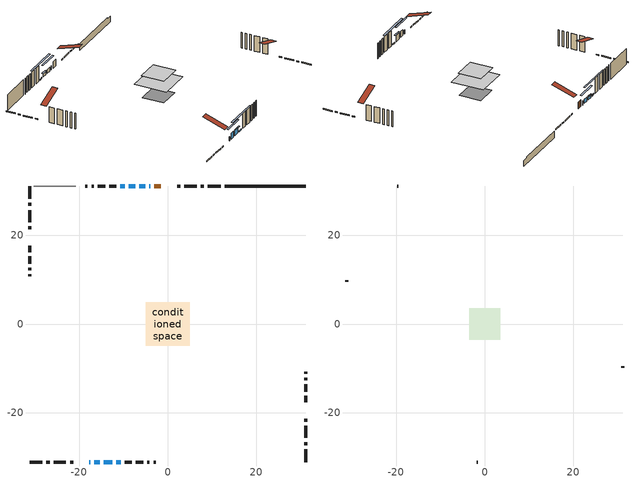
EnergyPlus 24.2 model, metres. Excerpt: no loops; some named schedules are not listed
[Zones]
conditioned space
 floor outside (Floor1 construction): -0.65,-0.65 -0.65,0.65 0.65,0.65 0.65,-0.65 z0.3
 floor adiabatic (AdiabaticFloorConstruction): -4.95,-4.95 -4.95,4.95 4.95,4.95 4.95,-4.95 z2.74
 floor foundation (Slab1 construction): -3.28,-3.28 -3.28,3.28 3.28,3.28 3.28,-3.28 z-1.83
 wall outside (RimJoist1 construction): 11.91,31.12 9.06,31.12 / -31.12,-31.12 -28.28,-31.12 / -31.12,31.12 -31.12,28.28 / 31.12,-31.12 31.12,-28.28 z0.3:0.6
 wall outside (RimJoist2 construction): 8.13,31.12 7.42,31.12 / -27.35,-31.12 -26.63,-31.12 / -31.12,27.35 -31.12,26.63 / 31.12,-27.35 31.12,-26.63 z0.3:0.6
 wall outside (RimJoist3 construction): 6.49,31.12 3.75,31.12 / -25.71,-31.12 -22.96,-31.12 / -31.12,25.71 -31.12,22.96 / 31.12,-25.71 31.12,-22.96 z0.3:0.6
 wall outside (RimJoist4 construction): 2.82,31.12 2.13,31.12 / -22.03,-31.12 -21.35,-31.12 / -31.12,22.03 -31.12,21.35 / 31.12,-22.03 31.12,-21.35 z0.3:0.6
 wall outside (AdiabaticWallConstruction 1): -1.53,31.12 -3.01,31.12 z0.3:2.33
 wall outside (AdiabaticWallConstruction): -3.93,31.12 -4.14,31.12 / -17.68,-31.12 -17.47,-31.12 / -5.07,31.12 -6.44,31.12 z0.3:1.52; -16.55,-31.12 -15.33,-31.12 / -14.4,-31.12 -12.57,-31.12 z0.3:2.13; -7.37,31.12 -8.74,31.12 z0.3:1.22; -9.67,31.12 -10.74,31.12 / -11.64,-31.12 -10.57,-31.12 z0.3:0.61
 wall outside (Wall1 construction): -11.67,31.12 -13.19,31.12 / -9.64,-31.12 -8.12,-31.12 / -31.12,17.68 -31.12,16.16 / 31.12,-17.68 31.12,-16.16 z0.3:5.18
 wall outside (Wall2 construction): -14.12,31.12 -15.78,31.12 / -7.19,-31.12 -5.53,-31.12 / -31.12,15.23 -31.12,13.57 / 31.12,-15.23 31.12,-13.57 z0.3:5.18
 wall outside (Wall3 construction): -16.71,31.12 -17.18,31.12 / -4.6,-31.12 -4.13,-31.12 / -31.12,12.64 -31.12,12.16 / 31.12,-12.64 31.12,-12.16 z0.3:5.18
 wall outside (Wall4 construction): -18.11,31.12 -18.59,31.12 / -3.2,-31.12 -2.72,-31.12 / -31.12,11.23 -31.12,10.76 / 31.12,-11.23 31.12,-10.76 z0.3:5.18
 wall foundation (FoundationWall1 construction): 12.84,31.12,-1.83 12.84,31.12,0.3 29.3,31.12,0.3 29.3,31.12,-0.06 31.12,31.12,-0.06 31.12,31.12,-1.83
 wall adiabatic (Wall6 construction): -20.69,31.12 -30.19,31.12 z0.3:5.18
 window (WindowConstruction 4): -3.93,31.12 -4.14,31.12 z0.3:1.52
 window (WindowConstruction 5): -17.68,-31.12 -17.47,-31.12 z0.3:1.52
 window (WindowConstruction): -5.07,31.12 -6.44,31.12 z0.3:1.52
 window (WindowConstruction 1): -16.55,-31.12 -15.33,-31.12 z0.3:2.13
 window (WindowConstruction 2): -7.37,31.12 -8.74,31.12 z0.3:1.21
 window (WindowConstruction 3): -14.4,-31.12 -12.57,-31.12 z0.3:2.13
 window (WindowConstruction 6): -9.67,31.12 -10.74,31.12 z0.3:0.6
 window (WindowConstruction 7): -11.64,-31.12 -10.57,-31.12 z0.3:0.6
 door (Door): -1.53,31.12 -3.01,31.12 z0.3:2.33
 ceiling adiabatic (AdiabaticFloorConstruction): 4.95,-4.95 4.95,4.95 -4.95,4.95 -4.95,-4.95 z2.74
attic - vented
 floor to conditioned space (Floor2 construction Reversed): -3.53,-3.53 -3.53,3.53 3.53,3.53 3.53,-3.53 z5.18
 wall outside (Wall5 construction): -19.52,31.12 -19.77,31.12 / -1.79,-31.12 -1.54,-31.12 / -31.12,9.83 -31.12,9.58 / 31.12,-9.83 31.12,-9.58 z0.3:5.18
 roof outside (Roof1 construction): -0.61,31.12,5.18 -0.61,24.25,7.47 1.21,24.25,7.47 1.21,31.12,5.18; -18.61,-31.12,5.18 -18.61,-24.25,7.47 -20.42,-24.25,7.47 -20.42,-31.12,5.18; -31.12,18.61,5.18 -24.25,18.61,7.47 -24.25,20.42,7.47 -31.12,20.42,5.18; 31.12,-18.61,5.18 24.25,-18.61,7.47 24.25,-20.42,7.47 31.12,-20.42,5.18
shading: -8.93,31.12 -2.58,31.12 -2.58,31.54 -8.93,31.54 z4.01; -12.84,-31.12 -19.04,-31.12 -19.04,-31.54 -12.84,-31.54 z4.62; -8.94,31.12 -7.17,31.12 -7.17,31.54 -8.94,31.54 z1.42; -12.37,-31.12 -14.6,-31.12 -14.6,-31.54 -12.37,-31.54 z2.33; -15.66,31.12 -4.74,31.12 -4.74,31.54 -15.66,31.54 z5.53; -5.64,-31.12 -16.57,-31.12 -16.57,-31.54 -5.64,-31.54 z5.53
[Building]
Building 1: Terrain=Suburbs
[Site:Location]
Toronto City Centre_ON: Latitude {deg}=43.63; Longitude {deg}=-79.39; Time Zone {hr}=-5; Elevation {m}=77; Keep Site Location Information=Yes
[Site:GroundTemperature:Shallow]
5.01852, 3.26908, 3.12898, 3.95918, 7.29196, 10.6092, 13.4851, 15.3069, 15.4617, 13.9799, 11.1774, 7.9619
[Site:WaterMainsTemperature]
Calculation Method=Schedule; Temperature Schedule=mains temperature schedule
[Material] Roughness=Rough; Thermal Absorptance=0.9
Name | Thickness {m} | Conductivity {W/m-K} | Density {kg/m3} | Specific Heat {J/kg-K} | Solar Absorptance | Visible Absorptance
asphalt or fiberglass shingles | 0.00635 | 0.162714 | 1121.4 | 1465.45 | 0.4 | 0.4
ceiling loosefill ins | 0.0846667 | 0.0480833 | 16.02 | 1046.75 | 0.7 | 0.7
ceiling stud and cavity | 0.1397 | 0.0803008 | 65.682 | 1177.47 | 0.7 | 0.7
concrete 4.0 in. | 0.1016 | 1.803125 | 2242.8 | 837.4 | 0.7 | 0.7
concrete 8.0 in. | 0.2032 | 1.803125 | 2242.8 | 837.4 | 0.7 | 0.7
door material | 0.04445 | 0.053851 | 512.64 | 1214.23 | 0.7 | 0.7
exterior vertical ins | 0.00462916 | 0.029427 | 32.04 | 1214.23 | 0.7 | 0.7
floor covering | 0.0127 | 0.0433444 | 54.468 | 1339.84 | 0.6 | 0.6
floor rigid ins; rim joist rigid ins 1 | 0.051816 | 0.029427 | 32.04 | 1214.23 | 0.7 | 0.7
floor rigid ins 1; wall rigid ins | 0.512978 | 0.029427 | 32.04 | 1214.23 | 0.7 | 0.7
floor stud and cavity | 0.1397 | 0.163854 | 92.3553 | 1139.71 | 0.7 | 0.7
floor stud and cavity 1 | 0.1397 | 1.75129 | 37.0049 | 1207.88 | 0.7 | 0.7
furniture material conditioned space 1 | 0.1524 | 0.115458 | 640.8 | 1214.23 | 0.6 | 0.6
gypsum board | 0.0127 | 0.160291 | 801 | 837.4 | 0.6 | 0.6
gypsum board 1 | 0.0127 | 0.160291 | 801 | 837.4 | 0.7 | 0.7
osb sheathing 0.5 in. | 0.0127 | 0.115458 | 512.64 | 1214.23 | 0.7 | 0.7
osb sheathing 0.5 in. 1 | 0.0127 | 0.115458 | 512.64 | 1214.23 | 0.4 | 0.4
osb sheathing 0.75 in. | 0.01905 | 0.115458 | 512.64 | 1214.23 | 0.7 | 0.7
osb sheathing 2.0 in. | 0.0508 | 0.115458 | 512.64 | 1214.23 | 0.7 | 0.7
rim joist rigid ins | 0.103632 | 0.029427 | 32.04 | 1214.23 | 0.7 | 0.7
rim joist stud and cavity | 0.0508 | 0.0453203 | 125.044 | 1163.47 | 0.6 | 0.6
rim joist stud and cavity 1 | 0.0508 | 0.030128 | 125.044 | 1163.47 | 0.6 | 0.6
rim joist stud and cavity 2 | 0.0508 | 0.386834 | 125.044 | 1163.47 | 0.6 | 0.6
rim joist stud and cavity 3 | 0.0508 | 0.031373 | 125.044 | 1163.47 | 0.6 | 0.6
slab rigid ins | 0.00259235 | 0.029427 | 32.04 | 1214.23 | 0.7 | 0.7
wall stud and cavity | 0.1397 | 0.084134 | 139.0536 | 1170.24 | 0.7 | 0.7
wall stud and cavity 1 | 0.1397 | 0.110499 | 139.0536 | 1170.24 | 0.7 | 0.7
wall stud and cavity 2 | 0.1397 | 0.109735 | 139.0536 | 1170.24 | 0.7 | 0.7
wall stud and cavity 3 | 0.0889 | 6.9971 | 50.32683 | 1063.81 | 0.6 | 0.6
wall stud and cavity 4 | 0.1397 | 0.076615 | 139.0536 | 1170.24 | 0.7 | 0.7
wall stud and cavity 5 | 0.0889 | 0.380278 | 52.3479 | 1209.89 | 0.7 | 0.7
wall stud and cavity 6 | 0.0889 | 0.391764 | 83.0341 | 1211.67 | 0.7 | 0.7
wood siding | 0.0254 | 0.102417 | 544.68 | 1172.36 | 0.4 | 0.4
wood siding 1 | 0.00254 | 0.102417 | 544.68 | 1172.36 | 0.4 | 0.4
wood siding 2; wood siding 3; wood siding 4 | 0.0254 | 0.102417 | 544.68 | 1172.36 | 0.7 | 0.7
[WindowMaterial:SimpleGlazingSystem]
Name | U-Factor {W/m2-K} | Solar Heat Gain Coefficient
WindowMaterial | 2.915653 | 0.67
WindowMaterial 1 | 2.95653 | 0.63
WindowMaterial 2 | 2.93155 | 0.66
WindowMaterial 3 | 2.8867 | 0.7
WindowMaterial 4 | 3.026374 | 0.54
WindowMaterial 5 | 3.063281 | 0.53
[Construction]
AdiabaticFloorConstruction: floor stud and cavity 1, floor rigid ins 1, osb sheathing 0.75 in., floor covering
AdiabaticWallConstruction: wood siding 3, wall rigid ins, wall stud and cavity 5, gypsum board
AdiabaticWallConstruction 1: wood siding 4, wall rigid ins, wall stud and cavity 5, gypsum board
Door: door material
Floor1 construction: floor stud and cavity, floor rigid ins, osb sheathing 0.75 in., floor covering
Floor2 construction Reversed: gypsum board, ceiling stud and cavity, ceiling loosefill ins
FoundationWall1 construction: concrete 8.0 in., gypsum board 1
furniture construction conditioned space 1: furniture material conditioned space 1
PartitionWallConstruction: gypsum board, wall stud and cavity 6, gypsum board
RimJoist1 construction: wood siding 2, osb sheathing 2.0 in., rim joist stud and cavity
RimJoist2 construction: wood siding 2, osb sheathing 2.0 in., rim joist stud and cavity 1
RimJoist3 construction: wood siding 2, rim joist rigid ins, osb sheathing 2.0 in., rim joist stud and cavity 2
RimJoist4 construction: wood siding 2, rim joist rigid ins 1, osb sheathing 2.0 in., rim joist stud and cavity 3
Roof1 construction: asphalt or fiberglass shingles
Slab1 construction: slab rigid ins, concrete 4.0 in.
Wall1 construction; Wall2 construction: wood siding, osb sheathing 0.5 in., wall stud and cavity, gypsum board
Wall3 construction: wood siding, osb sheathing 0.5 in., wall stud and cavity 1, gypsum board
Wall4 construction: wood siding, osb sheathing 0.5 in., wall stud and cavity 2, gypsum board
Wall5 construction: wood siding 1, wall stud and cavity 3
Wall6 construction: osb sheathing 0.5 in. 1, wall stud and cavity 4, gypsum board
WindowConstruction: WindowMaterial
WindowConstruction 1: WindowMaterial 1
WindowConstruction 2: WindowMaterial 2
WindowConstruction 3: WindowMaterial 3
WindowConstruction 4; WindowConstruction 5: WindowMaterial 4
WindowConstruction 6; WindowConstruction 7: WindowMaterial 5
[Zone] Multiplier=1; Part of Total Floor Area=Yes
Name | Volume {m3}
attic - vented | 18.5166
conditioned space | 344.1
[Space]
Name | Zone | Volume {m3}
attic - vented 1 | attic - vented | 18.5166
conditioned space 1 | conditioned space | 344.1
[ZoneInfiltration:EffectiveLeakageArea]
infil attic - vented 1: Zone or Space=attic - vented 1; Schedule=Always On Discrete; Effective Air Leakage Area {cm2}=2096.42; Stack Coefficient=0.000498431; Wind Coefficient=1.50842e-05
[ZoneMixing]
whole house fan mix: Zone or Space=attic - vented; Schedule=Always On Continuous; Design Flow Rate Calculation Method=Flow/Zone; Design Flow Rate {m3/s}=0; Source Zone or Space=conditioned space
[SurfaceProperty:ExposedFoundationPerimeter]
Slab1: Exposed Perimeter Calculation Method=TotalExposedPerimeter; Total Exposed Perimeter {m}=18.285
[InternalMass] Zone or ZoneList=conditioned space; Space or SpaceList=conditioned space 1
Name | Construction | Surface Area {m2}
furniture mass conditioned space 1 | furniture construction conditioned space 1 | 57.0683
partition wall mass | PartitionWallConstruction | 142.671
[Lights]
interior lighting: Zone or ZoneList or Space or SpaceList=conditioned space 1; Schedule=interior lighting schedule; Design Level Calculation Method=LightingLevel; Lighting Level {W}=343.2; Return Air Fraction=0; Fraction Radiant=0.6; Fraction Visible=0.2; Fraction Replaceable=1
[People]
occupants: Zone or ZoneList or Space or SpaceList=conditioned space 1; Number of People Schedule=occupants schedule; Number of People Calculation Method=People; Number of People=3; Fraction Radiant=0.314171; Sensible Heat Fraction=0.56303; Activity Level Schedule=occupants activity schedule; Carbon Dioxide Generation Rate {m3/s-W}=0; Enable ASHRAE 55 Comfort Warnings=No; Mean Radiant Temperature Calculation Type=EnclosureAveraged
[ElectricEquipment] Zone or ZoneList or Space or SpaceList=conditioned space 1; Design Level Calculation Method=EquipmentLevel
Name | Schedule | Design Level {W} | Fraction Latent | Fraction Radiant | Fraction Lost
clothes dryer | clothes dryer schedule | 140.772 | 0.015 | 0.081 | 0.85
clothes washer | clothes washer schedule | 32.1985 | 0.03 | 0.162 | 0.7
cooking range | cooking range schedule | 208.969 | 0.08 | 0.432 | 0.2
dishwasher | dishwasher schedule | 66.8632 | 0.3 | 0.18 | 0.4
fridge | fridge schedule | 72.9452 | 0 | 0.6 | 0
mech vent bath fan 0 | mech vent bath fan 0 schedule | 50.2 | 0 | 0 | 1
mech vent house fan | mech vent house fan schedule | 0 | 0 | 0 | 1
mech vent house fan cfis | mech vent house fan cfis schedule | 0 | 0 | 0 | 0
mech vent range fan 0 | mech vent range fan 0 schedule | 57 | 0 | 0 | 1
misc plug loads | misc plug loads schedule | 494.7 | 0.045 | 0.513 | 0.1
whole house fan | Always On Discrete | 0 | 0 | 0 | 1
[OtherEquipment] Zone or ZoneList or Space or SpaceList=conditioned space 1; Design Level Calculation Method=EquipmentLevel
Name | Fuel Type | Schedule | Design Level {W} | Fraction Latent | Fraction Radiant | Fraction Lost
clothes dryer 1 | Electricity | clothes dryer schedule | 0 | 0.015 | 0.081 | 0.85
cooking range 1 | Electricity | cooking range schedule | 0 | 0.08 | 0.432 | 0.2
general water use latent | None | general water use schedule | 59.3978 | 1 | 0 | 0
general water use sensible | None | general water use schedule | -58.539 | 0 | 0.6 | 0
mech vent house fan latent load | None | Always On Discrete | 0 | 1 | 0 | 0
mech vent house fan sensible load | None | Always On Discrete | 0 | 0 | 0 | 0
water heater energy adjustment1 | NaturalGas | Always On Discrete | 0.01 | 0 | 0 | 1
[ZoneInfiltration:DesignFlowRate] Zone or ZoneList or Space or SpaceList=conditioned space 1; Schedule=Always On Discrete; Design Flow Rate Calculation Method=Flow/Zone; Design Flow Rate {m3/s}=0
infil flow; natural vent flow; whole house fan flow
[AvailabilityManager:Scheduled]
central ac and furnace airloop Availability Manager: Schedule=Always On Discrete
[Foundation:Kiva]
Foundation Kiva 1: Initial Indoor Air Temperature {C}=18; Wall Height Above Grade {m}=0.300015; Wall Depth Below Slab {m}=0.2032; Custom Block Material Name 1=exterior vertical ins; Custom Block Depth 1 {m}=2.13; Custom Block X Position 1 {m}=0.2159; Custom Block Z Position 1 {m}=0
[Foundation:Kiva:Settings]
Soil Conductivity {W/m-K}=0.849921; Soil Density {kg/m3}=1842.3; Soil Specific Heat {J/kg-K}=418.7; Ground Solar Absorptivity=0.9; Ground Thermal Absorptivity=0.9; Ground Surface Roughness {m}=0.03; Far-Field Width {m}=40; Deep-Ground Boundary Condition=ZeroFlux; Deep-Ground Depth {m}=40; Minimum Cell Dimension {m}=0.2; Maximum Cell Growth Coefficient=3; Simulation Timestep=Timestep
[Exterior:Lights]
exterior lighting: Schedule=exterior lighting schedule; Design Level {W}=75.6
[EnergyManagementSystem:GlobalVariable]
central_ac_and_furnace_airloop_Fan_RTF
infil_program_Qfan
infil_program_Qinf
natural_vent_program_Qnv
natural_vent_program_Qwhf
[EnergyManagementSystem:Sensor]
Name | Output:Variable or Output:Meter Index Key | Output:Variable or Output:Meter
airflow_gain | infil flow | Infiltration Sensible Heat Gain Energy
airflow_gain_1 | natural vent flow | Infiltration Sensible Heat Gain Energy
airflow_gain_2 | whole house fan flow | Infiltration Sensible Heat Gain Energy
airflow_loss | infil flow | Infiltration Sensible Heat Loss Energy
airflow_loss_1 | natural vent flow | Infiltration Sensible Heat Loss Energy
airflow_loss_2 | whole house fan flow | Infiltration Sensible Heat Loss Energy
clg_load_cond |  | Cooling:EnergyTransfer:Zone:CONDITIONED SPACE
clg_sp_s; clg_sp_s_1 | cooling setpoint | Schedule Value
clothes_dryer_exhaust_0_sch_s | clothes dryer exhaust 0 schedule | Schedule Value
cool_season | cooling season schedule | Schedule Value
htg_load_cond |  | Heating:EnergyTransfer:Zone:CONDITIONED SPACE
htg_sp_s; htg_sp_s_1 | heating setpoint | Schedule Value
ig_ee_conv | clothes dryer | Electric Equipment Convective Heating Energy
ig_ee_conv_2 | cooking range | Electric Equipment Convective Heating Energy
ig_ee_conv_4 | fridge | Electric Equipment Convective Heating Energy
ig_ee_conv_5 | misc plug loads | Electric Equipment Convective Heating Energy
ig_ee_conv_6 | whole house fan | Electric Equipment Convective Heating Energy
ig_ee_rad | clothes dryer | Electric Equipment Radiant Heating Energy
ig_ee_rad_2 | cooking range | Electric Equipment Radiant Heating Energy
ig_ee_rad_4 | fridge | Electric Equipment Radiant Heating Energy
ig_ee_rad_5 | misc plug loads | Electric Equipment Radiant Heating Energy
ig_ee_rad_6 | whole house fan | Electric Equipment Radiant Heating Energy
ig_lgt_conv | interior lighting | Lights Convective Heating Energy
ig_lgt_rad | interior lighting | Lights Radiant Heating Energy
ig_lgt_vis | interior lighting | Lights Visible Radiation Heating Energy
ig_oe_conv | clothes dryer 1 | Other Equipment Convective Heating Energy
ig_oe_conv_1 | cooking range 1 | Other Equipment Convective Heating Energy
ig_oe_conv_2 | general water use latent | Other Equipment Convective Heating Energy
ig_oe_conv_3 | general water use sensible | Other Equipment Convective Heating Energy
ig_oe_conv_4 | water heater energy adjustment1 | Other Equipment Convective Heating Energy
ig_oe_rad | clothes dryer 1 | Other Equipment Radiant Heating Energy
ig_oe_rad_1 | cooking range 1 | Other Equipment Radiant Heating Energy
ig_oe_rad_2 | general water use latent | Other Equipment Radiant Heating Energy
ig_oe_rad_3 | general water use sensible | Other Equipment Radiant Heating Energy
ig_oe_rad_4 | water heater energy adjustment1 | Other Equipment Radiant Heating Energy
ig_ppl_conv | occupants | People Convective Heating Energy
ig_ppl_rad | occupants | People Radiant Heating Energy
im_conv | furniture mass conditioned space 1 | Surface Inside Face Convection Heat Gain Energy
im_conv_1 | partition wall mass | Surface Inside Face Convection Heat Gain Energy
im_ig | furniture mass conditioned space 1 | Surface Inside Face Internal Gains Radiation Heat Gain Energy
im_ig_1 | partition wall mass | Surface Inside Face Internal Gains Radiation Heat Gain Energy
im_lgt | furniture mass conditioned space 1 | Surface Inside Face Lights Radiation Heat Gain Energy
im_lgt_1 | partition wall mass | Surface Inside Face Lights Radiation Heat Gain Energy
im_sol | furniture mass conditioned space 1 | Surface Inside Face Solar Radiation Heat Gain Energy
im_sol_1 | partition wall mass | Surface Inside Face Solar Radiation Heat Gain Energy
im_surf | furniture mass conditioned space 1 | Surface Inside Face Net Surface Thermal Radiation Heat Gain Energy
im_surf_1 | partition wall mass | Surface Inside Face Net Surface Thermal Radiation Heat Gain Energy
mech_vent_bath_fan_0_sch_s | mech vent bath fan 0 schedule | Schedule Value
mech_vent_range_fan_0_sch_s | mech vent range fan 0 schedule | Schedule Value
mv_conv | mech vent bath fan 0 | Electric Equipment Convective Heating Energy
mv_conv_1 | mech vent house fan | Electric Equipment Convective Heating Energy
mv_conv_2 | mech vent house fan cfis | Electric Equipment Convective Heating Energy
mv_conv_3 | mech vent range fan 0 | Electric Equipment Convective Heating Energy
mv_conv_4 | mech vent house fan latent load | Other Equipment Convective Heating Energy
mv_conv_5 | mech vent house fan sensible load | Other Equipment Convective Heating Energy
mv_rad | mech vent bath fan 0 | Electric Equipment Radiant Heating Energy
mv_rad_1 | mech vent house fan | Electric Equipment Radiant Heating Energy
mv_rad_2 | mech vent house fan cfis | Electric Equipment Radiant Heating Energy
mv_rad_3 | mech vent range fan 0 | Electric Equipment Radiant Heating Energy
mv_rad_4 | mech vent house fan latent load | Other Equipment Radiant Heating Energy
mv_rad_5 | mech vent house fan sensible load | Other Equipment Radiant Heating Energy
natural_vent_s | natural vent schedule | Schedule Value
out_pb_s |  | Site Outdoor Air Barometric Pressure
out_wt_s |  | Site Outdoor Air Humidity Ratio
site_vw_s |  | Site Wind Speed
ss_back_out | Window1 | Surface Window Shortwave from Zone Back Out Window Heat Transfer Rate
ss_back_out_1 | Window2 | Surface Window Shortwave from Zone Back Out Window Heat Transfer Rate
ss_back_out_2 | Window3 | Surface Window Shortwave from Zone Back Out Window Heat Transfer Rate
ss_back_out_3 | Window4 | Surface Window Shortwave from Zone Back Out Window Heat Transfer Rate
ss_back_out_4 | Window6 | Surface Window Shortwave from Zone Back Out Window Heat Transfer Rate
ss_back_out_5 | Window7 | Surface Window Shortwave from Zone Back Out Window Heat Transfer Rate
ss_back_out_6 | Window8 | Surface Window Shortwave from Zone Back Out Window Heat Transfer Rate
ss_back_out_7 | Window9 | Surface Window Shortwave from Zone Back Out Window Heat Transfer Rate
ss_conv | Door1 | Surface Inside Face Convection Heat Gain Energy
ss_conv_1 | Window1 | Surface Inside Face Convection Heat Gain Energy
ss_conv_2 | Window2 | Surface Inside Face Convection Heat Gain Energy
ss_conv_3 | Window3 | Surface Inside Face Convection Heat Gain Energy
ss_conv_4 | Window4 | Surface Inside Face Convection Heat Gain Energy
ss_conv_5 | Window6 | Surface Inside Face Convection Heat Gain Energy
ss_conv_6 | Window7 | Surface Inside Face Convection Heat Gain Energy
ss_conv_7 | Window8 | Surface Inside Face Convection Heat Gain Energy
ss_conv_8 | Window9 | Surface Inside Face Convection Heat Gain Energy
ss_ig | Door1 | Surface Inside Face Internal Gains Radiation Heat Gain Energy
ss_ig_1 | Window1 | Surface Inside Face Internal Gains Radiation Heat Gain Energy
ss_ig_2 | Window2 | Surface Inside Face Internal Gains Radiation Heat Gain Energy
ss_ig_3 | Window3 | Surface Inside Face Internal Gains Radiation Heat Gain Energy
ss_ig_4 | Window4 | Surface Inside Face Internal Gains Radiation Heat Gain Energy
ss_ig_5 | Window6 | Surface Inside Face Internal Gains Radiation Heat Gain Energy
ss_ig_6 | Window7 | Surface Inside Face Internal Gains Radiation Heat Gain Energy
ss_ig_7 | Window8 | Surface Inside Face Internal Gains Radiation Heat Gain Energy
ss_ig_8 | Window9 | Surface Inside Face Internal Gains Radiation Heat Gain Energy
ss_lgt | Door1 | Surface Inside Face Lights Radiation Heat Gain Energy
ss_sol | Door1 | Surface Inside Face Solar Radiation Heat Gain Energy
ss_surf | Door1 | Surface Inside Face Net Surface Thermal Radiation Heat Gain Energy
ss_surf_1 | Window1 | Surface Inside Face Net Surface Thermal Radiation Heat Gain Energy
ss_surf_2 | Window2 | Surface Inside Face Net Surface Thermal Radiation Heat Gain Energy
ss_surf_3 | Window3 | Surface Inside Face Net Surface Thermal Radiation Heat Gain Energy
ss_surf_4 | Window4 | Surface Inside Face Net Surface Thermal Radiation Heat Gain Energy
ss_surf_5 | Window6 | Surface Inside Face Net Surface Thermal Radiation Heat Gain Energy
ss_surf_6 | Window7 | Surface Inside Face Net Surface Thermal Radiation Heat Gain Energy
ss_surf_7 | Window8 | Surface Inside Face Net Surface Thermal Radiation Heat Gain Energy
ss_surf_8 | Window9 | Surface Inside Face Net Surface Thermal Radiation Heat Gain Energy
ss_trans_in | Window1 | Surface Window Transmitted Solar Radiation Rate
ss_trans_in_1 | Window2 | Surface Window Transmitted Solar Radiation Rate
ss_trans_in_2 | Window3 | Surface Window Transmitted Solar Radiation Rate
ss_trans_in_3 | Window4 | Surface Window Transmitted Solar Radiation Rate
ss_trans_in_4 | Window6 | Surface Window Transmitted Solar Radiation Rate
ss_trans_in_5 | Window7 | Surface Window Transmitted Solar Radiation Rate
ss_trans_in_6 | Window8 | Surface Window Transmitted Solar Radiation Rate
ss_trans_in_7 | Window9 | Surface Window Transmitted Solar Radiation Rate
ss_trans_out | Window1 | Surface Inside Face Initial Transmitted Diffuse Transmitted Out Window Solar Radiation Rate
ss_trans_out_1 | Window2 | Surface Inside Face Initial Transmitted Diffuse Transmitted Out Window Solar Radiation Rate
ss_trans_out_2 | Window3 | Surface Inside Face Initial Transmitted Diffuse Transmitted Out Window Solar Radiation Rate
ss_trans_out_3 | Window4 | Surface Inside Face Initial Transmitted Diffuse Transmitted Out Window Solar Radiation Rate
ss_trans_out_4 | Window6 | Surface Inside Face Initial Transmitted Diffuse Transmitted Out Window Solar Radiation Rate
ss_trans_out_5 | Window7 | Surface Inside Face Initial Transmitted Diffuse Transmitted Out Window Solar Radiation Rate
ss_trans_out_6 | Window8 | Surface Inside Face Initial Transmitted Diffuse Transmitted Out Window Solar Radiation Rate
ss_trans_out_7 | Window9 | Surface Inside Face Initial Transmitted Diffuse Transmitted Out Window Solar Radiation Rate
s_conv | Floor1 | Surface Inside Face Convection Heat Gain Energy
s_conv_1 | Floor2 | Surface Inside Face Convection Heat Gain Energy
s_conv_10 | RimJoist2:180 | Surface Inside Face Convection Heat Gain Energy
s_conv_11 | RimJoist2:270 | Surface Inside Face Convection Heat Gain Energy
s_conv_12 | RimJoist2:90 | Surface Inside Face Convection Heat Gain Energy
s_conv_13 | RimJoist3:0 | Surface Inside Face Convection Heat Gain Energy
s_conv_14 | RimJoist3:180 | Surface Inside Face Convection Heat Gain Energy
s_conv_15 | RimJoist3:270 | Surface Inside Face Convection Heat Gain Energy
s_conv_16 | RimJoist3:90 | Surface Inside Face Convection Heat Gain Energy
s_conv_17 | RimJoist4:0 | Surface Inside Face Convection Heat Gain Energy
s_conv_18 | RimJoist4:180 | Surface Inside Face Convection Heat Gain Energy
s_conv_19 | RimJoist4:270 | Surface Inside Face Convection Heat Gain Energy
s_conv_2 | FoundationWall1 | Surface Inside Face Convection Heat Gain Energy
s_conv_20 | RimJoist4:90 | Surface Inside Face Convection Heat Gain Energy
s_conv_21 | Slab1 | Surface Inside Face Convection Heat Gain Energy
s_conv_22 | Wall1:0 | Surface Inside Face Convection Heat Gain Energy
s_conv_23 | Wall1:180 | Surface Inside Face Convection Heat Gain Energy
s_conv_24 | Wall1:270 | Surface Inside Face Convection Heat Gain Energy
s_conv_25 | Wall1:90 | Surface Inside Face Convection Heat Gain Energy
s_conv_26 | Wall2:0 | Surface Inside Face Convection Heat Gain Energy
s_conv_27 | Wall2:180 | Surface Inside Face Convection Heat Gain Energy
